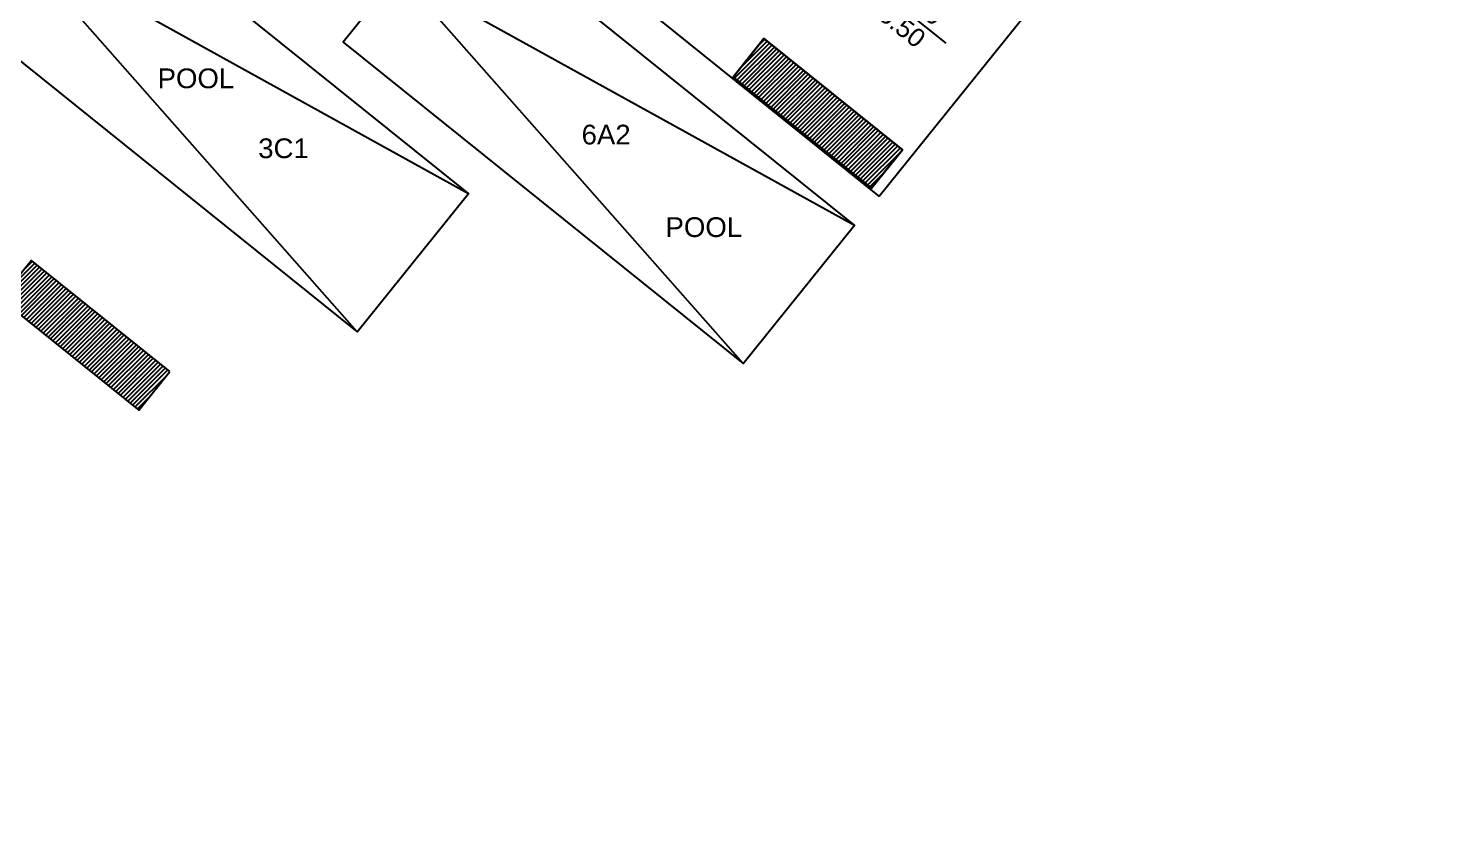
# Model space of a CAD drawing. Header units: inches. Extents: x -0.9 to 43, y -5.5 to 58.5.
# Drawn here: x 13.52 to 27.73, y 25.49 to 33.47 of the extents above; entities that cross this region are included whole.
import ezdxf
from ezdxf.enums import TextEntityAlignment as Align

# ---------------------------------------------------------------- set-up
doc = ezdxf.new("R2010")
doc.units = ezdxf.units.IN
doc.header["$MEASUREMENT"] = 0
doc.layers.get('0').update_dxf_attribs({"linetype": 'CONTINUOUS'})
for name, color, linetype in [('A-ANNO-LEVL', 3, 'CONTINUOUS'), ('A-FLOR-STRS', 40, 'CONTINUOUS'), ('A-FURNITURE', 30, 'CONTINUOUS'), ('A-HATCH-CONC', 8, 'CONTINUOUS'), ('A-PARK-TXT', 3, 'CONTINUOUS'), ('S-BASEMENT 3$0$A-STR BASEMENT 1', 2, 'CONTINUOUS'), ('S-BASEMENT 3$0$A-STR-BASEMENT 3', 2, 'CONTINUOUS')]:
    doc.layers.add(name, color=color, linetype=linetype)
doc.styles.add('Arial', font='ARIAL.TTF', dxfattribs={"width": 0.8})
doc.styles.add('BLOCK', font='ARIAL.TTF', dxfattribs={"width": 0.8, "height": 0.25})
pattern_1 = [(45, (-338376.5467316852, -23743.3717161649), (-0.02209708691207961, 0.02209708691207961), [])]

# ---------------------------------------------------------------- blocks, each defined once
blk = doc.blocks.new('LVTAG_P')
for p, q in [((0, 0.00313627394643845), (0, -0.003531567148456816)), ((-0.003010576940141618, 0), (0.02113232621923089, 0))]:
    blk.add_line(p, q)
at = {"const_width": 0.0025}
for points in [[(0, 0.001250000001164153, 0.4142135623730951), (-0.001249999972060323, 0, 1)], [(0, -0.001250000001164153, 0.4142135623730951), (0.001249999972060323, 0, 1)]]:
    blk.add_lwpolyline(points, format="xyb", dxfattribs=at)
blk.add_circle((0, 0), 0.0025)
at = {"style": 'BLOCK'}
for s, p in [('FFL:', (0.002969736233353615, 0.0007564472834928893)), ('CL:', (0.002938230347353965, -0.003123674177913927))]:
    blk.add_text(s, height=0.0025, dxfattribs=at).set_placement(p)
for p in [(0.01054266456048936, 0.0007587797153973952), (0.01054266456048936, -0.003128768239548663)]:
    blk.add_attdef('+00.00', p, '', height=0.0025, dxfattribs=at)
blk = doc.blocks.new('S-BASEMENT 3$0$A$C6BB04C96')
at = {"layer": 'S-BASEMENT 3$0$A-STR BASEMENT 1'}
blk.add_lwpolyline([(14.95423902934644, 29.98871695736145), (13.55155453432173, 31.11675782837952), (13.23820984781245, 30.72712324644869), (14.64089434289609, 29.59908237538325)], close=True, dxfattribs=at)

msp = doc.modelspace()

# ---------------------------------------------------------------- hatches: boundary and pattern name
at = {"layer": 'A-HATCH-CONC'}
h = msp.add_hatch(dxfattribs=at)
h.set_pattern_fill('ANSI31', color=256, scale=0.25, style=0)
h.set_pattern_definition(pattern_1)
edge = h.paths.add_edge_path()
edge.add_line((40.60836835872146, 36.95600123378011), (41.0018304346662, 37.44525935155613))
edge.add_line((41.0018304346662, 37.44525935155613), (41.00836835876802, 37.44525935155613))
edge.add_line((41.00836835876802, 37.44525935155613), (41.00836835879849, 2.999999999798085))
edge.add_arc((38.90836835879884, 2.999999999798092), 2.09999999999966, 272.8658362758475, 359.9999999999999, ccw=False)
edge.add_line((39.01336295183467, 0.9026263717976306), (38.86931522359703, 0.8999999997984318))
edge.add_line((38.86931522359703, 0.8999999997984247), (0.4783683588141798, 0.8999999998003361))
edge.add_line((0.4783683588142082, 0.8999999998003361), (0.4783683588203473, 1.199999999802863))
edge.add_line((0.4783683588203189, 1.199999999802863), (38.908368358768, 1.199999999799154))
edge.add_arc((38.9083683587628, 2.99999999979272), 1.799999999993568, 270.0000000001658, 360.0000000001816)
edge.add_line((40.70836835875639, 2.999999999798426), (40.70836835875639, 3.499999999064507))
edge.add_line((40.70836835875639, 3.499999999064507), (39.71836835888212, 3.499999998973564))
edge.add_line((39.71836835888212, 3.499999998973564), (39.71836835888212, 4.049999999041546))
edge.add_line((39.71836835888212, 4.049999999041546), (40.45836836009516, 4.049999999041546))
edge.add_line((40.45836836009516, 4.049999999041546), (40.45836835873564, 18.29999999905565))
edge.add_line((40.45836835873561, 18.29999999905565), (40.70836835875639, 18.2999999990564))
edge.add_line((40.70836835875639, 18.2999999990564), (40.70836835875639, 22.14999999907132))
edge.add_line((40.70836835875639, 22.14999999907132), (40.70836835875639, 22.93999999913026))
edge.add_line((40.70836835875639, 22.93999999913026), (40.60836835873008, 22.93999999912932))
edge.add_line((40.60836835873008, 22.93999999912932), (40.60836835872146, 36.95600123378011))
h = msp.add_hatch(dxfattribs=at)
h.set_pattern_fill('ANSI31', color=256, scale=0.25, style=0)
h.set_pattern_definition(pattern_1)
h.paths.add_polyline_path([(20.97442797234282, 33.36574502841463), (22.3771124673676, 32.23770415739656), (22.06376778091723, 31.84806957541836), (20.66108328583354, 32.97611044648379)])
h = msp.add_hatch(dxfattribs=at)
h.set_pattern_fill('ANSI31', color=256, scale=0.25, style=0)
h.set_pattern_definition(pattern_1)
h.paths.add_polyline_path([(13.49164445591424, 31.04226146876266), (13.23820984790089, 30.72712324625076), (14.64089434298452, 29.59908237518532), (14.89432895096832, 29.91422059775805)])
h.paths.add_polyline_path([(13.55155453441017, 31.11675782818158), (13.49164445591424, 31.04226146876265), (14.89432895096832, 29.91422059775805), (14.95423902943489, 29.98871695716351)])

# ---------------------------------------------------------------- linework, layer by layer
at = {"layer": 'A-FLOR-STRS'}
for p in [(19.72824872132614, 33.70704798728492), (23.71070682627953, 33.71248417006902)]:
    msp.add_line(p, (22.14398312979586, 31.76431093137049), dxfattribs=at)
at = {"layer": 'A-FURNITURE'}
for points in [[(13.92747762829975, 35.05482568457172), (12.79943675712428, 33.65214118942767), (16.8516364097174, 30.3933564504181), (17.97967728089287, 31.79604094556215)], [(17.83881903143359, 34.73247738364838), (16.71077816025812, 33.32979288850432), (20.76297781285123, 30.07100814949475), (21.8910186840267, 31.47369264463881)]]:
    msp.add_lwpolyline(points, close=True, dxfattribs=at)
for points in [[(16.85163640973218, 30.3933564504062), (13.3634571927268, 34.3534834369878), (17.97967728090765, 31.79604094555026)], [(20.76297781285123, 30.07100814949475), (17.27479859584585, 34.03113513607635), (21.8910186840267, 31.47369264463881)]]:
    msp.add_lwpolyline(points, dxfattribs=at)
at = {"layer": 'A-HATCH-CONC'}
msp.add_lwpolyline([(20.97442797234282, 33.36574502841463), (22.3771124673676, 32.23770415739656), (22.06376778091723, 31.84806957541836), (20.66108328583354, 32.97611044648379)], close=True, dxfattribs=at)
at = {"layer": 'S-BASEMENT 3$0$A-STR-BASEMENT 3'}
msp.add_lwpolyline([(20.66108328583356, 32.97611044648379), (22.06376778091725, 31.84806957541836), (22.37711246736761, 32.23770415739656), (20.97442797234283, 33.36574502841463)], close=True, dxfattribs=at)

# ---------------------------------------------------------------- block references
at = {"layer": 'A-ANNO-LEVL'}
ref = msp.add_blockref('LVTAG_P', (21.58115348172799, 34.31181945567643), dxfattribs=dict(at, xscale=74.99999999999999, yscale=75, zscale=75, rotation=321.1999999999999))
ref.add_attrib('+00.00', '-5.40', (22.23303495711654, 33.86071485895313), dxfattribs={"layer": '0', "height": 0.1875, "rotation": 321.2000000000004, "style": 'BLOCK'})
ref.add_attrib('+00.00', '-5.50', (22.05033852970921, 33.63348633056954), dxfattribs={"layer": '0', "height": 0.1875, "rotation": 321.2000000000004, "style": 'BLOCK'})
at = {"layer": 'S-BASEMENT 3$0$A-STR-BASEMENT 3'}
msp.add_blockref('S-BASEMENT 3$0$A$C6BB04C96', (8.844835974741727e-11, -1.979358899006911e-10), dxfattribs=at)

# ---------------------------------------------------------------- texts
at = {"layer": 'A-PARK-TXT', "style": 'Arial'}
for s, p in [('POOL', (15.21766193371752, 32.96295750601794)), ('6A2', (19.37508383604424, 32.39260425189486)), ('3C1', (16.10547028864468, 32.25380132799689)), ('POOL', (20.3653289796377, 31.45397385263339))]:
    msp.add_text(s, height=0.2, rotation=359.9999999997871, dxfattribs=at).set_placement(p, align=Align.MIDDLE)

doc.saveas('drawing.dxf')
